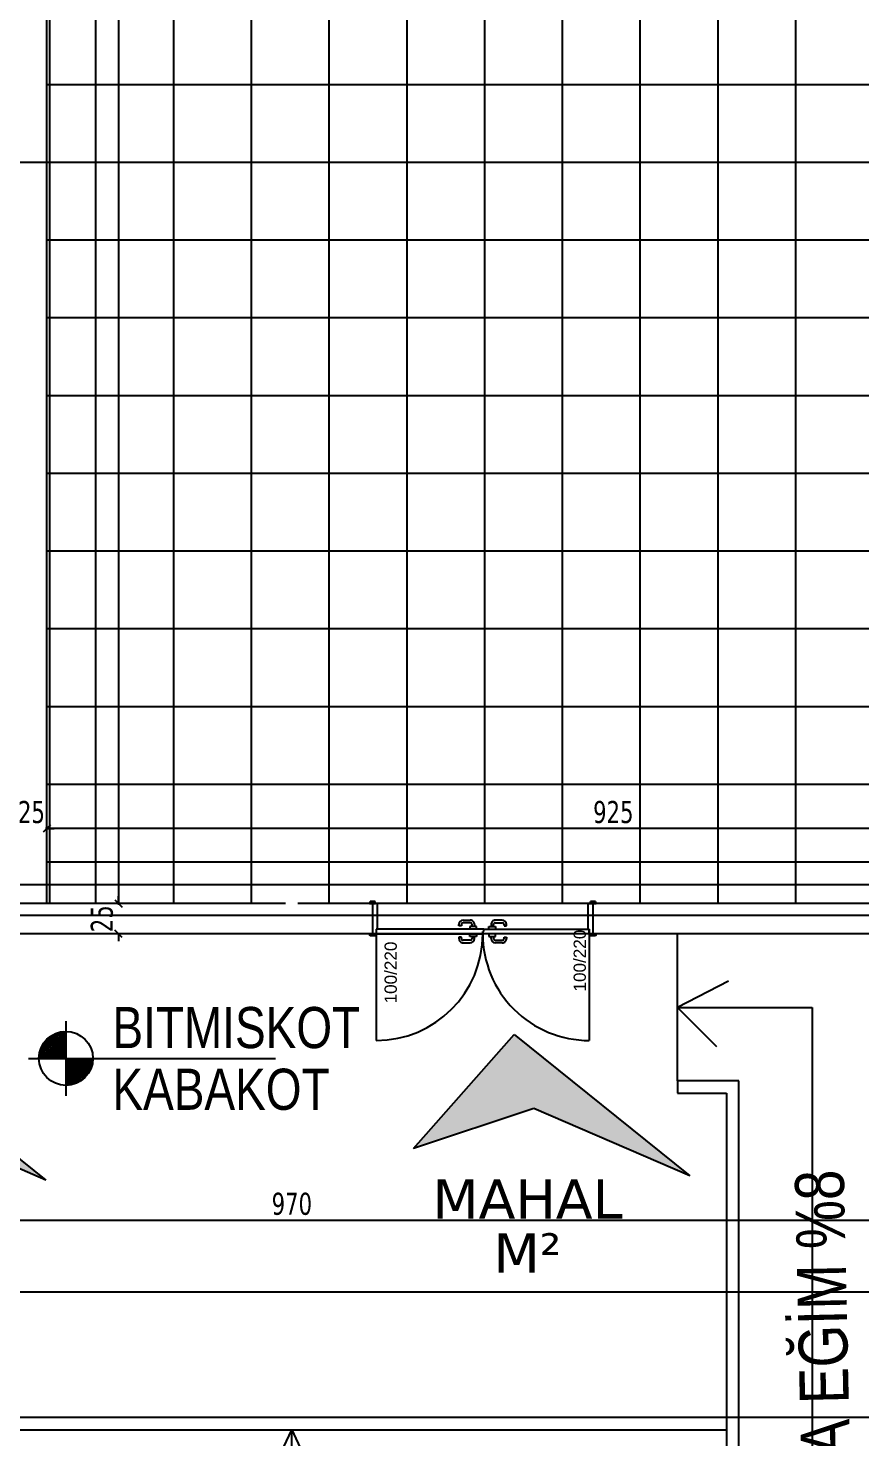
# Model space of a CAD drawing. Header units: millimetres. Extents: x 43168.9 to 43194.6, y -25545.1 to -25543.4.
# Drawn here: x 43171.8228 to 43171.9588, y -25544.5522 to -25544.322 of the extents above; entities that cross this region are included whole.
import ezdxf
from ezdxf.enums import TextEntityAlignment as Align

# ---------------------------------------------------------------- set-up
doc = ezdxf.new("R2010")
doc.units = ezdxf.units.MM
doc.header["$LTSCALE"] = 200
doc.linetypes.add('DASHDOT', pattern=[1, 0.5, -0.25, 0, -0.25])
doc.linetypes.add('DASHDOT2', pattern=[0.5, 0.25, -0.125, 0, -0.125])
for name, color, linetype in [('aks_sgh', 5, 'DASHDOT2'), ('cam_sgh', 1, 'Continuous'), ('duv_sgh', 4, 'Continuous'), ('gor-2_sgh', 161, 'Continuous'), ('kesitcizgisi_sgh', 22, 'Continuous'), ('olcuic_sgh', 183, 'Continuous'), ('poz_sgh', 12, 'Continuous'), ('siva_sgh', 145, 'Continuous'), ('tarama-zemin_sgh', 197, 'Continuous'), ('yazi-genel_sgh', 7, 'Continuous')]:
    doc.layers.add(name, color=color, linetype=linetype)
doc.styles.add('dim', font='VERDANA.TTF', dxfattribs={"width": 0.7})
doc.styles.add('text1', font='VERDANA.TTF')
doc.styles.add('text2', font='arial.ttf')

msp = doc.modelspace()

# ---------------------------------------------------------------- hatches: boundary and pattern name
at = {"extrusion": (0, 0, -1)}
for points in [[(-43171.7805320083, -25544.50565541642), (-43171.79697976017, -25544.48702956641), (-43171.82569102016, -25544.51012023921), (-43171.80021865004, -25544.49910550899)], [(-43171.88574961896, -25544.50497411504), (-43171.90219737083, -25544.48634826504), (-43171.93090863083, -25544.50943893784), (-43171.90543626071, -25544.49842420762)]]:
    msp.add_hatch(color=251, dxfattribs=at).paths.add_polyline_path(points)

# ---------------------------------------------------------------- linework, layer by layer
at = {"color": 0, "linetype": 'ByBlock', "lineweight": -2}
for p, q in [((43171.82647959124, -25544.45211045091), (43171.82527959124, -25544.45331045091)), ((43171.82647959124, -25544.45211045091), (43171.82527959124, -25544.45331045091)), ((43171.83695238626, -25544.46431939969), (43171.83815238626, -25544.46551939969)), ((43171.83695238626, -25544.46431939969), (43171.83815238626, -25544.46551939969)), ((43171.83815238626, -25544.47051939969), (43171.83695238626, -25544.46931939969))]:
    msp.add_line(p, q, dxfattribs=at)
at = {"color": 0}
for p, q in [((43171.8786746906, -25544.46461937388), (43171.8785746907, -25544.46491937392)), ((43171.8785746907, -25544.46491937392), (43171.87957469071, -25544.46491937364)), ((43171.87947469061, -25544.46461937362), (43171.8786746906, -25544.46461937388)), ((43171.8790746907, -25544.4649193738), (43171.87907468909, -25544.46991937385)), ((43171.87987469071, -25544.464919374), (43171.8790746907, -25544.4649193738)), ((43171.87957469071, -25544.46491937364), (43171.87947469061, -25544.46461937362)), ((43171.87987468929, -25544.46911937405), (43171.87987469071, -25544.464919374)), ((43171.91427468954, -25544.46911939957), (43171.91427468899, -25544.46491939943)), ((43171.91427468899, -25544.46491939943), (43171.91507468847, -25544.46491939967)), ((43171.91467468836, -25544.46461939973), (43171.91457468847, -25544.46491939978)), ((43171.91457468847, -25544.46491939978), (43171.91557468848, -25544.46491939949)), ((43171.91547468838, -25544.46461939947), (43171.91467468836, -25544.46461939973)), ((43171.91507468847, -25544.46491939967), (43171.91507468934, -25544.46991939969)), ((43171.91557468848, -25544.46491939949), (43171.91547468838, -25544.46461939947)), ((43171.89318468916, -25544.46861939163), (43171.8931846891, -25544.46837939163)), ((43171.89358468916, -25544.46861939152), (43171.89318468916, -25544.46861939163)), ((43171.8935846891, -25544.46837939152), (43171.89358468916, -25544.46861939152)), ((43171.89388468892, -25544.46767939145), (43171.89502468892, -25544.46767939115)), ((43171.89502468902, -25544.46807939115), (43171.89388468902, -25544.46807939144)), ((43171.89607468919, -25544.46871939088), (43171.89497468919, -25544.46871939116)), ((43171.89497468919, -25544.46871939116), (43171.89497468929, -25544.46911939116)), ((43171.89532468919, -25544.46871939108), (43171.8953246891, -25544.46837939107)), ((43171.8957246891, -25544.46837939097), (43171.89572468919, -25544.46871939097)), ((43171.89607468929, -25544.46911939086), (43171.89607468919, -25544.46871939088)), ((43171.89807468929, -25544.46911939355), (43171.89807468939, -25544.46871939358)), ((43171.89807468939, -25544.46871939358), (43171.8991746894, -25544.46871939386)), ((43171.89842468948, -25544.46837939367), (43171.8984246894, -25544.46871939367)), ((43171.89882468939, -25544.46871939377), (43171.89882468948, -25544.46837939377)), ((43171.90026468966, -25544.46767939414), (43171.89912468966, -25544.46767939385)), ((43171.89912468956, -25544.46807939385), (43171.90026468956, -25544.46807939414)), ((43171.8991746894, -25544.46871939386), (43171.89917468929, -25544.46911939385)), ((43171.90056468948, -25544.46837939422), (43171.90056468942, -25544.46861939422)), ((43171.90056468942, -25544.46861939422), (43171.90096468942, -25544.46861939432)), ((43171.90096468942, -25544.46861939432), (43171.90096468948, -25544.46837939432)), ((43171.87867468897, -25544.47021937375), (43171.87857468908, -25544.4699193737)), ((43171.87857468908, -25544.4699193737), (43171.87957468909, -25544.46991937399)), ((43171.87947468899, -25544.47021937401), (43171.87867468897, -25544.47021937375)), ((43171.87907468909, -25544.46991937385), (43171.87967469017, -25544.46991937318)), ((43171.87957468909, -25544.46991937399), (43171.87947468899, -25544.47021937401)), ((43171.8972746889, -25544.46911939063), (43171.87967468929, -25544.46911937263)), ((43171.87967468929, -25544.46911937263), (43171.87967469017, -25544.46991937996)), ((43171.87967469017, -25544.46991937996), (43171.89707468916, -25544.46991939056)), ((43171.87967469204, -25544.46991938793), (43171.87967469204, -25544.48731938488)), ((43171.89358468963, -25544.47041939152), (43171.89318468963, -25544.47041939163)), ((43171.89318468963, -25544.47041939163), (43171.89318468969, -25544.47065939163)), ((43171.89358468969, -25544.47065939153), (43171.89358468963, -25544.47041939152)), ((43171.89502468977, -25544.47095939115), (43171.89388468977, -25544.47095939145)), ((43171.8949746896, -25544.47031939117), (43171.8949746895, -25544.46991939116)), ((43171.8960746896, -25544.47031939088), (43171.8949746896, -25544.47031939117)), ((43171.8953246896, -25544.47031939108), (43171.89532468969, -25544.47065939107)), ((43171.89572468969, -25544.47065939097), (43171.8957246896, -25544.47031939097)), ((43171.8960746895, -25544.46991939086), (43171.8960746896, -25544.47031939088)), ((43171.89707468916, -25544.46991939056), (43171.89707468932, -25544.46951939052)), ((43171.89707468932, -25544.46951939052), (43171.89727468933, -25544.4695193909)), ((43171.89707468916, -25544.46991939325), (43171.89707468932, -25544.46951939322)), ((43171.89707468932, -25544.46951939322), (43171.89727468933, -25544.4695193936)), ((43171.91447468925, -25544.46991939953), (43171.89707468916, -25544.46991939325)), ((43171.89727468933, -25544.4695193909), (43171.8972746889, -25544.46911939063)), ((43171.89727468933, -25544.4695193936), (43171.8972746889, -25544.46911939332)), ((43171.8972746889, -25544.46911939332), (43171.91447468954, -25544.46911939953)), ((43171.89807468909, -25544.46991939356), (43171.89807468898, -25544.47031939358)), ((43171.89807468898, -25544.47031939358), (43171.89917468898, -25544.47031939386)), ((43171.89842468889, -25544.47065939367), (43171.89842468898, -25544.47031939367)), ((43171.89882468898, -25544.47031939377), (43171.89882468889, -25544.47065939377)), ((43171.89912468882, -25544.47095939385), (43171.90026468882, -25544.47095939414)), ((43171.89917468898, -25544.47031939386), (43171.89917468908, -25544.46991939385)), ((43171.90056468889, -25544.47065939422), (43171.90056468896, -25544.47041939422)), ((43171.90056468896, -25544.47041939422), (43171.90096468895, -25544.47041939433)), ((43171.90096468895, -25544.47041939433), (43171.9009646889, -25544.47065939432)), ((43171.91447468954, -25544.46911939953), (43171.91427468954, -25544.46911939957)), ((43171.91447468933, -25544.46991939953), (43171.91447468484, -25544.48731939964)), ((43171.91447468925, -25544.46991939947), (43171.91447468954, -25544.46911939953)), ((43171.91447468954, -25544.46911939953), (43171.91447468925, -25544.46991939953)), ((43171.91507468934, -25544.46991939969), (43171.91447468925, -25544.46991939947)), ((43171.91467468922, -25544.47021939959), (43171.91457468933, -25544.46991939954)), ((43171.91457468933, -25544.46991939954), (43171.91557468934, -25544.46991939983)), ((43171.91547468924, -25544.47021939985), (43171.91467468922, -25544.47021939959)), ((43171.91557468934, -25544.46991939983), (43171.91547468924, -25544.47021939985)), ((43171.89388468987, -25544.47135939145), (43171.89502468987, -25544.47135939115)), ((43171.90026468872, -25544.47135939414), (43171.89912468872, -25544.47135939385)), ((43171.82898328448, -25544.48416019601), (43171.82898328444, -25544.49634019601)), ((43171.82289328446, -25544.49025019601), (43171.86321328446, -25544.49025019601))]:
    msp.add_line(p, q, dxfattribs=at)
at = {"color": 0, "extrusion": (0, 0, -1)}
for p, q in [((43171.79697976017, -25544.48702956641), (43171.82569102016, -25544.51012023921)), ((43171.88574961896, -25544.50497411504), (43171.90219737083, -25544.48634826504)), ((43171.90219737083, -25544.48634826504), (43171.93090863083, -25544.50943893784)), ((43171.90543626071, -25544.49842420762), (43171.88574961896, -25544.50497411504)), ((43171.93090863083, -25544.50943893784), (43171.90543626071, -25544.49842420762)), ((43171.82569102016, -25544.51012023921), (43171.80021865004, -25544.49910550899))]:
    msp.add_line(p, q, dxfattribs=at)
for p, q in [((43171.82458285858, -25544.49012457278), (43171.82886128929, -25544.48584614207)), ((43171.82461397541, -25544.4897162852), (43171.82845261327, -25544.48587764734)), ((43171.82470492533, -25544.48924816452), (43171.82800228972, -25544.48595080013)), ((43171.82483440613, -25544.49025019599), (43171.82898328447, -25544.48610131765)), ((43171.8248591724, -25544.48871674668), (43171.8274652722, -25544.4861106469)), ((43171.82520184436, -25544.48799690398), (43171.82672864272, -25544.48647010561)), ((43171.82521157688, -25544.49025019599), (43171.82898328447, -25544.4864784884)), ((43171.82558874764, -25544.49025019599), (43171.82898328447, -25544.48685565916)), ((43171.82883821187, -25544.49025019599), (43171.82579450159, -25544.4872064857)), ((43171.8259659184, -25544.49025019599), (43171.82898328447, -25544.48723282992)), ((43171.82898328446, -25544.49001809782), (43171.8259907297, -25544.48702554307)), ((43171.82898328446, -25544.48964092707), (43171.8261894918, -25544.48684713441)), ((43171.82898328446, -25544.48926375631), (43171.82640380154, -25544.48668427339)), ((43171.82898328446, -25544.48888658555), (43171.8266311087, -25544.48653440979)), ((43171.82898328446, -25544.4885094148), (43171.82686013968, -25544.48638627002)), ((43171.82898328447, -25544.48813224404), (43171.82711927886, -25544.48626823844)), ((43171.82898328447, -25544.48775507329), (43171.82737841803, -25544.48615020685)), ((43171.82898328447, -25544.48737790253), (43171.82765761318, -25544.48605223125)), ((43171.82898328447, -25544.48700073178), (43171.82794888285, -25544.48596633016)), ((43171.82898328447, -25544.48662356102), (43171.82826744968, -25544.48590772623)), ((43171.82898328447, -25544.48624639026), (43171.82859596123, -25544.48585906703)), ((43171.82898328447, -25544.48586921951), (43171.82895561227, -25544.48584154731)), ((43171.82544367506, -25544.49025019599), (43171.82465365252, -25544.48946017346)), ((43171.82582084581, -25544.49025019599), (43171.82472710465, -25544.48915645482)), ((43171.82619801657, -25544.49025019599), (43171.8248005576, -25544.48885273702)), ((43171.82657518733, -25544.49025019599), (43171.82491416093, -25544.48858916959)), ((43171.82695235808, -25544.49025019599), (43171.82502776424, -25544.48832560215)), ((43171.82732952885, -25544.49025019599), (43171.82515380438, -25544.48807447153)), ((43171.8277066996, -25544.49025019599), (43171.82529805748, -25544.48784155387)), ((43171.82808387036, -25544.49025019599), (43171.82545243079, -25544.48761875643)), ((43171.82846104111, -25544.49025019599), (43171.82562346619, -25544.48741262106)), ((43171.82634308916, -25544.49025019599), (43171.82898328447, -25544.48761000068)), ((43171.82672025992, -25544.49025019599), (43171.82898328447, -25544.48798717144)), ((43171.82709743067, -25544.49025019599), (43171.82898328447, -25544.4883643422)), ((43171.82747460143, -25544.49025019599), (43171.82898328446, -25544.48874151296)), ((43171.82785177218, -25544.49025019599), (43171.82898328446, -25544.48911868372)), ((43171.82822894294, -25544.49025019599), (43171.82898328446, -25544.48949585447)), ((43171.82468933355, -25544.49025019599), (43171.82458150258, -25544.49014236503)), ((43171.8250665043, -25544.49025019599), (43171.82460821227, -25544.48979190396)), ((43171.8286061137, -25544.49025019599), (43171.82898328446, -25544.48987302523)), ((43171.82898328446, -25544.49062736675), (43171.82936045522, -25544.49025019599)), ((43171.82898328446, -25544.4910045375), (43171.82973762597, -25544.49025019599)), ((43171.82898328446, -25544.49138170826), (43171.83011479673, -25544.49025019599)), ((43171.82898328446, -25544.49175887902), (43171.83049196748, -25544.49025019599)), ((43171.82898328446, -25544.49213604978), (43171.83086913824, -25544.49025019599)), ((43171.82898328446, -25544.49251322053), (43171.831246309, -25544.49025019599)), ((43171.82898328446, -25544.49289039129), (43171.83162347976, -25544.49025019599)), ((43171.82898328446, -25544.49326756205), (43171.83200065052, -25544.49025019599)), ((43171.82898328446, -25544.4936447328), (43171.83237782127, -25544.49025019599)), ((43171.82898328446, -25544.49402190356), (43171.83275499203, -25544.49025019599)), ((43171.82898328446, -25544.49439907432), (43171.83313216278, -25544.49025019599)), ((43171.83202699474, -25544.49343897887), (43171.82898328446, -25544.49039526858)), ((43171.83182085938, -25544.49361001426), (43171.82898328446, -25544.49077243933)), ((43171.83161472403, -25544.49378104966), (43171.82898328446, -25544.49114961009)), ((43171.83139192659, -25544.49393542298), (43171.82898328446, -25544.49152678085)), ((43171.83115900892, -25544.49407967607), (43171.82898328446, -25544.49190395161)), ((43171.82910890767, -25544.49465062187), (43171.83338733837, -25544.49037219116)), ((43171.83220793738, -25544.49324275074), (43171.82921538263, -25544.49025019599)), ((43171.82951719525, -25544.49461950504), (43171.83335583311, -25544.49078086718)), ((43171.83238634604, -25544.49304398864), (43171.82959255338, -25544.49025019599)), ((43171.83254920706, -25544.49282967891), (43171.82996972414, -25544.49025019599)), ((43171.82998531593, -25544.49452855512), (43171.83328268032, -25544.49123119073)), ((43171.83269907066, -25544.49260237175), (43171.8303468949, -25544.49025019599)), ((43171.83051673377, -25544.49437430804), (43171.83312283355, -25544.49176820826)), ((43171.83284721043, -25544.49237334076), (43171.83072406566, -25544.49025019599)), ((43171.83296524201, -25544.49211420159), (43171.83110123641, -25544.49025019599)), ((43171.8330832736, -25544.49185506241), (43171.83147840717, -25544.49025019599)), ((43171.8331812492, -25544.49157586727), (43171.83185557793, -25544.49025019599)), ((43171.83326715029, -25544.4912845976), (43171.83223274868, -25544.49025019599)), ((43171.83332575422, -25544.49096603077), (43171.83260991944, -25544.49025019599)), ((43171.83337441342, -25544.49063751921), (43171.8329870902, -25544.49025019599)), ((43171.83339193314, -25544.49027786818), (43171.83336426096, -25544.49025019599)), ((43171.8309078783, -25544.4942057162), (43171.82898328446, -25544.49228112236)), ((43171.83064431086, -25544.49431931952), (43171.82898328446, -25544.49265829312)), ((43171.83038074343, -25544.49443292285), (43171.82898328446, -25544.49303546388)), ((43171.83007702562, -25544.4945063758), (43171.82898328446, -25544.49341263463)), ((43171.82977330699, -25544.49457982793), (43171.82898328446, -25544.49378980539)), ((43171.82944157648, -25544.49462526817), (43171.82898328446, -25544.49416697615)), ((43171.83123657647, -25544.49403163609), (43171.83276337483, -25544.49250483773)), ((43171.82909111542, -25544.49465197787), (43171.82898328446, -25544.49454414691))]:
    msp.add_line(p, q)
at = {"color": 0}
msp.add_circle((43171.82898328446, -25544.49025019601), 0.004410000000000001, dxfattribs=at)
for centre, radius, start, end in [((43171.8938846891, -25544.46837939144), 0.0007, 90.00001459085833, 180.0000145908581), ((43171.8938846891, -25544.46837939144), 0.0003, 90.00001459085833, 180.0000145908581), ((43171.8950246891, -25544.46837939115), 0.0007, 1.459085805009095e-05, 90.00001459085833), ((43171.8950246891, -25544.46837939115), 0.0003, 1.459085805009095e-05, 90.00001459085833), ((43171.89912468948, -25544.46837939385), 0.0007, 89.99998540914169, 179.9999854091419), ((43171.89912468948, -25544.46837939385), 0.0003, 89.99998540914169, 179.9999854091419), ((43171.90026468948, -25544.46837939414), 0.0007, 359.9999854091419, 89.99998540914169), ((43171.90026468948, -25544.46837939414), 0.0003, 359.9999854091419, 89.99998540914169), ((43171.87967469204, -25544.46991938793), 0.01739999695274168, 270, 359.9999416365678), ((43171.89388468969, -25544.47065939145), 0.0007, 180.0000145908581, 270.0000145908583), ((43171.89388468969, -25544.47065939145), 0.0003, 180.0000145908581, 270.0000145908583), ((43171.89502468969, -25544.47065939115), 0.0003, 270.0000145908583, 1.459085805009095e-05), ((43171.89502468969, -25544.47065939115), 0.0007, 270.0000145908583, 1.459085805009095e-05), ((43171.91447468933, -25544.46991939953), 0.01740000010329874, 179.9999791559171, 269.9999854091417), ((43171.89912468889, -25544.47065939385), 0.0007, 179.9999854091419, 269.9999854091417), ((43171.89912468889, -25544.47065939385), 0.0003, 179.9999854091419, 269.9999854091417), ((43171.90026468889, -25544.47065939414), 0.0003, 269.9999854091417, 359.9999854091419), ((43171.90026468889, -25544.47065939414), 0.0007, 269.9999854091417, 359.9999854091419)]:
    msp.add_arc(centre, radius, start, end, dxfattribs=at)
at = {"layer": 'aks_sgh'}
for p, q in [((43172.26687959124, -25544.34391939969), (43171.46487849217, -25544.34391939969)), ((43172.26687959124, -25544.46191939969), (43171.46487849217, -25544.46191939969)), ((43172.26687959124, -25544.46691939969), (43171.46487849217, -25544.46691939969)), ((43172.26687959124, -25544.54891939969), (43171.46487849217, -25544.54891939969))]:
    msp.add_line(p, q, dxfattribs=at)
at = {"layer": 'cam_sgh'}
for p, q in [((43171.86487959124, -25544.46491939969), (43171.76887959124, -25544.46491939969)), ((43171.96287959124, -25544.46491939969), (43171.86687959125, -25544.46491939969)), ((43171.96287959124, -25544.46991939969), (43171.76887959124, -25544.46991939969))]:
    msp.add_line(p, q, dxfattribs=at)
at = {"layer": 'duv_sgh'}
msp.add_line((43171.82587959124, -25544.46491939969), (43171.82587959124, -25543.83991939969), dxfattribs=at)
at = {"layer": 'gor-2_sgh'}
for p, q in [((43171.9288790417, -25544.49391939969), (43171.9288790417, -25544.46991939969)), ((43171.93719906001, -25544.47765730563), (43171.9288790417, -25544.48191939969)), ((43171.9288790417, -25544.48191939969), (43171.93524300274, -25544.48828336072)), ((43171.9288790417, -25544.48191939969), (43171.9508790417, -25544.48191939969)), ((43171.9508790417, -25544.48191939969), (43171.9508790417, -25544.68191939969)), ((43171.93887904171, -25544.49391939969), (43171.9288790417, -25544.49391939969)), ((43171.9288790417, -25544.49391939969), (43171.9288790417, -25544.49591939969)), ((43171.93887904171, -25544.68191939969), (43171.93887904171, -25544.49391939969)), ((43171.9288790417, -25544.49591939969), (43171.93687904171, -25544.49591939969)), ((43171.93687904171, -25544.49591939969), (43171.93687904171, -25544.68191939969)), ((43171.7688790417, -25544.55091939969), (43171.93687904171, -25544.55091939969)), ((43171.86148526284, -25544.56030680096), (43171.8658790417, -25544.55091939969)), ((43171.8658790417, -25544.58091939969), (43171.8658790417, -25544.55091939969)), ((43171.8658790417, -25544.55091939969), (43171.87017940007, -25544.56011507461))]:
    msp.add_line(p, q, dxfattribs=at)
at = {"layer": 'kesitcizgisi_sgh', "linetype": 'DASHDOT'}
msp.add_line((43171.50962621122, -25544.52837139241), (43172.22213187219, -25544.52837139241), dxfattribs=at)
at = {"layer": 'olcuic_sgh'}
for p, q in [((43171.83755238626, -25543.83966939969), (43171.83755238626, -25544.46516939969)), ((43172.0111290417, -25544.45271045091), (43171.82562959124, -25544.45271045091)), ((43171.82587959124, -25544.45671045092), (43171.82587959124, -25544.45171045091)), ((43171.82587959124, -25544.45671045092), (43171.82587959124, -25544.45171045091)), ((43171.82587959124, -25544.45271045091), (43171.82707959124, -25544.45271045091)), ((43171.83755238626, -25544.46491939969), (43171.83755238626, -25544.46371939969)), ((43171.83755238626, -25544.46491939969), (43171.83655238626, -25544.46491939969)), ((43171.83755238626, -25544.46491939969), (43171.83655238626, -25544.46491939969)), ((43171.83755238626, -25544.46991939969), (43171.83655238626, -25544.46991939969)), ((43171.83755238626, -25544.46991939969), (43171.83755238626, -25544.47111939969)), ((43171.9631290417, -25544.51670344697), (43171.7686290417, -25544.51670344697))]:
    msp.add_line(p, q, dxfattribs=at)
at = {"layer": 'siva_sgh'}
msp.add_line((43171.82637959124, -25544.46491939969), (43171.82637959124, -25543.83991939969), dxfattribs=at)
at = {"layer": 'tarama-zemin_sgh'}
for p, q in [((43171.83389999903, -25544.46491939969), (43171.83389999903, -25543.83991939969)), ((43171.84659999903, -25544.46491939969), (43171.84659999903, -25543.83991939969)), ((43171.85929999903, -25544.46491939969), (43171.85929999903, -25543.83991939969)), ((43171.87199999903, -25544.46491939969), (43171.87199999903, -25543.83991939969)), ((43171.88469999903, -25544.46491939969), (43171.88469999903, -25543.83991939969)), ((43171.89739999903, -25544.46491939969), (43171.89739999903, -25543.83991939969)), ((43171.91009999903, -25544.46491939969), (43171.91009999903, -25543.83991939969)), ((43171.92279999903, -25544.46491939969), (43171.92279999903, -25543.83991939969)), ((43171.93549999902, -25544.46491939969), (43171.93549999902, -25543.83991939969)), ((43171.94819999902, -25544.46491939969), (43171.94819999902, -25544.23291939969)), ((43172.18364320502, -25544.33120000002), (43171.82587959124, -25544.33120000002)), ((43172.17387904171, -25544.34390000002), (43171.82587959124, -25544.34390000002)), ((43172.1836880022, -25544.35660000002), (43171.82587959124, -25544.35660000002)), ((43172.18371040079, -25544.36930000002), (43171.82587959124, -25544.36930000002)), ((43172.18373279938, -25544.38200000002), (43171.82587959124, -25544.38200000002)), ((43172.18375519797, -25544.39470000002), (43171.82587959124, -25544.39470000002)), ((43172.18377759655, -25544.40740000002), (43171.82587959124, -25544.40740000002)), ((43172.18379999515, -25544.42010000002), (43171.82587959124, -25544.42010000002)), ((43172.18382239373, -25544.43280000002), (43171.82587959124, -25544.43280000002)), ((43172.18384479232, -25544.44550000002), (43171.82587959124, -25544.44550000002)), ((43172.18386719091, -25544.45820000002), (43171.82587959124, -25544.45820000002))]:
    msp.add_line(p, q, dxfattribs=at)

# ---------------------------------------------------------------- texts
at = {"color": 0, "style": 'text2', "width": 0.8}
for tag, p, s in [('BITMISKOT', (43171.83658528446, -25544.48857019601), '+0,10'), ('KABAKOT', (43171.83658528446, -25544.49865019601), '±0,00')]:
    msp.add_attdef(tag, p, s, height=0.00672, dxfattribs=at)
at = {"color": 7, "style": 'text1'}
for tag, text, p in [('MAHAL', '', (43171.90436091652, -25544.51321368671)), ('M²', 'm²', (43171.90436091652, -25544.52198168671))]:
    msp.add_attdef(tag, text=text, height=0.006400000000008731, dxfattribs=at).set_placement(p, align=Align.MIDDLE)
at = {"layer": 'olcuic_sgh', "color": 2, "style": 'dim', "width": 0.7}
for s, p in [('25', (43171.82116253281, -25544.45179802647)), ('925', (43171.91510111634, -25544.45179802647)), ('970', (43171.86259237951, -25544.51579223138))]:
    msp.add_text(s, height=0.0036, dxfattribs=at).set_placement(p)
msp.add_text('25', height=0.0036, rotation=90, dxfattribs=at).set_placement((43171.83663996181, -25544.46963645812))
at = {"layer": 'poz_sgh', "style": 'text2'}
for p in [(43171.91391375221, -25544.47427054819), (43171.88303487642, -25544.47621720398)]:
    msp.add_text('100/220', height=0.002, rotation=90, dxfattribs=at).set_placement(p, align=Align.CENTER)
at = {"layer": 'yazi-genel_sgh', "style": 'text2', "width": 0.8}
msp.add_text('<= RAMPA EĞİM %%%8', height=0.008, rotation=91.26858074463779, dxfattribs=at).set_placement((43171.95791771966, -25544.59379684711))

doc.saveas('drawing.dxf')
